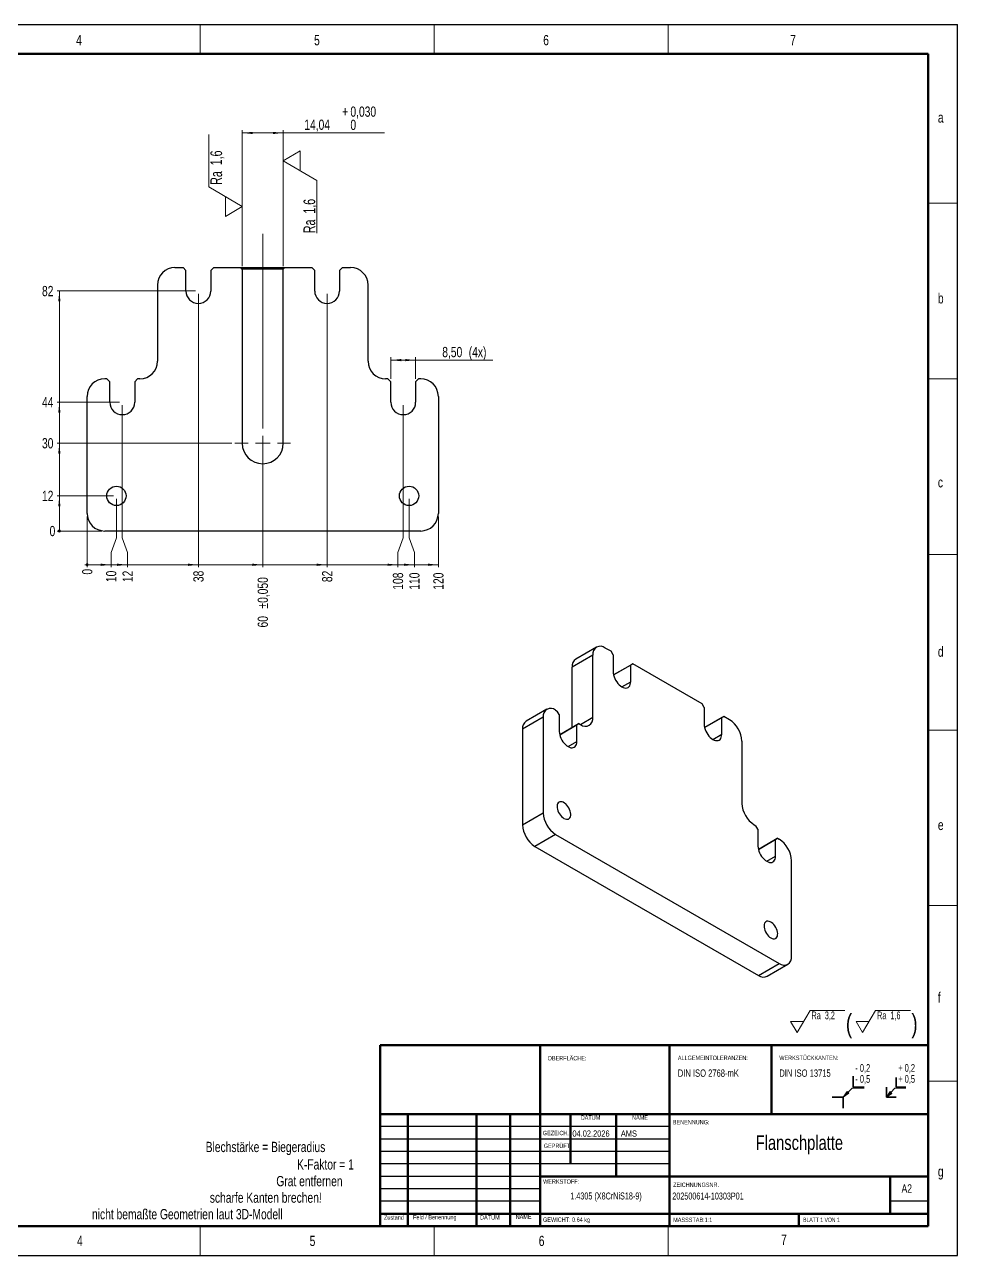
# Model space of a CAD drawing. Header units: millimetres. Extents: x 0 to 594, y 0 to 421.
# Drawn here: x 275.2 to 594, y 0 to 420.5 of the extents above; entities that cross this region are included whole.
import ezdxf

# ---------------------------------------------------------------- set-up
doc = ezdxf.new("R2010")
doc.units = ezdxf.units.MM
doc.header["$PDSIZE"] = -1
doc.styles.add('SLDTEXTSTYLE0', font='TXT', dxfattribs={"width": 0.605})
doc.styles.add('SLDTEXTSTYLE1', font='TXT', dxfattribs={"width": 0.678571})
doc.styles.add('SLDTEXTSTYLE2', font='TXT', dxfattribs={"width": 0.75})
doc.styles.add('SLDTEXTSTYLE3', font='TXT', dxfattribs={"width": 0.692308})
doc.dimstyles.new('SLDDIMSTYLE0', dxfattribs={"dimtxt": 3.5, "dimasz": 0.254, "dimexe": 0, "dimexo": 0.0625, "dimgap": 0.875, "dimtad": 0, "dimtih": 1, "dimtoh": 1, "dimdec": 0, "dimrnd": 1e-09, "dimdsep": 46, "dimtxsty": 'SLDTEXTSTYLE2', "dimblk1": 'ORIGIN', "dimblk2": 'ORIGIN', "dimsah": 1, "dimcen": 0.09, "dimadec": 0, "dimazin": 2, "dimtfac": 1, "dimtdec": 3, "dimtofl": 0, "dimtmove": 0, "dimatfit": 3, "dimldrblk": 'ORIGIN', "dimfxl": 1, "dimfrac": 2, "dimtolj": 1, "dimtzin": 12, "dimarcsym": 0})
doc.dimstyles.new('SLDDIMSTYLE1', dxfattribs={"dimtxt": 3.5, "dimasz": 3.556, "dimexe": 0, "dimexo": 0.0625, "dimgap": 0.875, "dimtad": 0, "dimtih": 1, "dimtoh": 1, "dimrnd": 1e-09, "dimzin": 12, "dimdsep": 46, "dimtxsty": 'SLDTEXTSTYLE2', "dimsah": 1, "dimcen": 0.09, "dimadec": 0, "dimazin": 3, "dimtfac": 1, "dimtdec": 3, "dimtofl": 0, "dimtmove": 0, "dimatfit": 3, "dimfxl": 1, "dimfrac": 2, "dimtolj": 1, "dimtzin": 12, "dimarcsym": 0})
doc.dimstyles.new('SLDDIMSTYLE3', dxfattribs={"dimtxt": 3.5, "dimasz": 3.556, "dimexe": 0, "dimexo": 0.0625, "dimgap": 0.875, "dimtad": 1, "dimrnd": 1e-09, "dimzin": 12, "dimdsep": 46, "dimtxsty": 'SLDTEXTSTYLE2', "dimsah": 1, "dimcen": 0.09, "dimadec": 0, "dimazin": 3, "dimtfac": 1, "dimtdec": 3, "dimtofl": 0, "dimtmove": 0, "dimatfit": 3, "dimfxl": 1, "dimfrac": 2, "dimtolj": 1, "dimtzin": 12, "dimarcsym": 0})
doc.dimstyles.new('SLDDIMSTYLE4', dxfattribs={"dimtxt": 3.5, "dimasz": 3.556, "dimexe": 0, "dimexo": 0.0625, "dimgap": 0.875, "dimtad": 0, "dimtih": 1, "dimtoh": 1, "dimrnd": 1e-09, "dimzin": 12, "dimdsep": 46, "dimtxsty": 'SLDTEXTSTYLE2', "dimsah": 1, "dimcen": 0.09, "dimadec": 0, "dimazin": 3, "dimtol": 1, "dimtp": 0.05, "dimtm": 0.05, "dimtfac": 1, "dimtdec": 3, "dimtofl": 0, "dimtmove": 0, "dimatfit": 3, "dimfxl": 1, "dimfrac": 2, "dimtolj": 1, "dimarcsym": 0})
doc.dimstyles.new('SLDDIMSTYLE5', dxfattribs={"dimtxt": 3.5, "dimasz": 3.556, "dimexe": 0, "dimexo": 0.0625, "dimgap": 0.875, "dimtad": 1, "dimrnd": 1e-09, "dimzin": 12, "dimdsep": 46, "dimtxsty": 'SLDTEXTSTYLE2', "dimsah": 1, "dimcen": 0.09, "dimadec": 0, "dimazin": 3, "dimtol": 1, "dimtp": 0.03, "dimtfac": 1, "dimtdec": 3, "dimtofl": 0, "dimtmove": 0, "dimatfit": 3, "dimfxl": 1, "dimfrac": 2, "dimtolj": 1, "dimarcsym": 0})

# ---------------------------------------------------------------- blocks, each defined once
blk = doc.blocks.new('SW_NOTE_0')
at = {"color": 0, "linetype": 'Continuous', "lineweight": 0, "insert": (0, 4.51), "char_height": 3.5, "attachment_point": 1, "style": 'SLDTEXTSTYLE0'}
blk.add_mtext('+ 0,5', dxfattribs=at)
blk = doc.blocks.new('SW_NOTE_0_1')
at = {"color": 0, "linetype": 'Continuous', "lineweight": 0, "insert": (0, 4.51), "char_height": 3.5, "attachment_point": 1, "style": 'SLDTEXTSTYLE0'}
blk.add_mtext('+ 0,2', dxfattribs=at)
blk = doc.blocks.new('SW_NOTE_0_2')
at = {"color": 0, "linetype": 'Continuous', "lineweight": 0, "insert": (0, 4.51), "char_height": 3.5, "attachment_point": 1, "style": 'SLDTEXTSTYLE0'}
blk.add_mtext('- 0,2', dxfattribs=at)
blk = doc.blocks.new('SW_NOTE_0_3')
at = {"color": 0, "linetype": 'Continuous', "lineweight": 0, "insert": (0, 4.51), "char_height": 3.5, "attachment_point": 1, "style": 'SLDTEXTSTYLE0'}
blk.add_mtext('- 0,5', dxfattribs=at)
blk = doc.blocks.new('Block3')
at = {"linetype": 'Continuous'}
for points in [[(735.45, 277.8), (737.92, 279.57), (737.22, 280.27)], [(755.16, 277.71), (757.62, 279.47), (756.78, 280.26)]]:
    blk.add_hatch(color=7, dxfattribs=at).paths.add_polyline_path(points, flags=0)
at = {"color": 7, "linetype": 'Continuous', "lineweight": 35}
for p, q in [((739.95, 287.3), (739.95, 282.3)), ((759.52, 286.66), (759.52, 282.3)), ((739.95, 282.3), (744.95, 282.3)), ((755.16, 277.71), (755.16, 282.3)), ((759.52, 282.3), (763.89, 282.3)), ((730.45, 277.8), (735.45, 277.8)), ((735.45, 277.8), (735.45, 272.8)), ((759.52, 277.71), (755.16, 277.71))]:
    blk.add_line(p, q, dxfattribs=at)
at = {"color": 7, "linetype": 'Continuous', "lineweight": 18}
for p, q in [((735.45, 277.8), (739.45, 281.8)), ((739.45, 281.8), (744.95, 281.8)), ((755.16, 277.71), (759.02, 281.8)), ((759.02, 281.8), (763.89, 281.8)), ((735.45, 277.8), (737.22, 280.27)), ((735.45, 277.8), (737.92, 279.57)), ((737.22, 280.27), (737.92, 279.57)), ((755.16, 277.71), (756.78, 280.26)), ((755.16, 277.71), (757.62, 279.47)), ((756.78, 280.26), (757.62, 279.47))]:
    blk.add_line(p, q, dxfattribs=at)
at = {"color": 7, "linetype": 'Continuous', "lineweight": 0}
for p in [(737.57, 279.92), (757.2, 279.87)]:
    blk.add_point(p, dxfattribs=at)
for name, p in [('SW_NOTE_0_2', (740.95, 288.28)), ('SW_NOTE_0_1', (760.52, 288.3)), ('SW_NOTE_0_3', (740.95, 283.28)), ('SW_NOTE_0', (760.52, 283.3))]:
    blk.add_blockref(name, p, dxfattribs=at)
blk = doc.blocks.new('SW_NOTE_0_4')
at = {"color": 0, "linetype": 'Continuous', "lineweight": 0}
for p, q in [((-4.95, -3.78), (-0.49, 3.78)), ((-0.49, 3.78), (11.38, 3.78)), ((17.46, -3.78), (21.92, 3.78)), ((21.92, 3.78), (33.79, 3.78)), ((-4.95, -3.78), (-7.18, 0)), ((-2.72, 0), (-7.18, 0)), ((17.46, -3.78), (15.23, 0)), ((19.69, 0), (15.23, 0))]:
    blk.add_line(p, q, dxfattribs=at)
at = {"color": 0, "linetype": 'Continuous', "lineweight": 0, "attachment_point": 1}
for s, insert, char_height, style in [('Ra  3,2', (0, 3.41), 2.646, 'SLDTEXTSTYLE1'), ('(', (11.75, 2.54), 6.35, 'SLDTEXTSTYLE2'), ('Ra  1,6', (22.41, 3.41), 2.646, 'SLDTEXTSTYLE1'), (')', (34.15, 2.54), 6.35, 'SLDTEXTSTYLE2')]:
    blk.add_mtext(s, dxfattribs=dict(at, insert=insert, char_height=char_height, style=style))
blk = doc.blocks.new('SW_NOTE_0_5')
at = {"color": 0, "linetype": 'Continuous', "lineweight": 0, "attachment_point": 1, "style": 'SLDTEXTSTYLE2'}
for s, insert, char_height in [('ALLGEMEINTOLERANZEN:', (0, 1.93), 1.5), ('DIN ISO 2768-mK', (0, -2.78), 2.5)]:
    blk.add_mtext(s, dxfattribs=dict(at, insert=insert, char_height=char_height))
blk = doc.blocks.new('SW_NOTE_0_6')
at = {"color": 0, "linetype": 'Continuous', "lineweight": 0, "attachment_point": 1, "style": 'SLDTEXTSTYLE2'}
for s, insert, char_height in [('WERKSTÜCKKANTEN:', (0, 1.93), 1.5), ('DIN ISO 13715', (0, -2.78), 2.5)]:
    blk.add_mtext(s, dxfattribs=dict(at, insert=insert, char_height=char_height))
blk = doc.blocks.new('_Origin')
at = {"color": 0, "linetype": 'ByBlock', "lineweight": -2}
blk.add_line((0, 0), (-1, 0), dxfattribs=at)
blk.add_circle((0, 0), 0.5, dxfattribs=at)
blk = doc.blocks.new('_D_10')
at = {"color": 7, "linetype": 'Continuous', "lineweight": 0}
blk.add_line((296.6, 252.49), (296.6, 235.19), dxfattribs=at)
at = {"color": 7, "linetype": 'Continuous', "lineweight": 18, "xscale": 0.762, "yscale": 0.762}
blk.add_blockref('_Origin', (296.6, 235.95), dxfattribs=at)
at = {"color": 7, "linetype": 'Continuous', "lineweight": 18, "insert": (294.87, 232.6), "char_height": 3.5, "attachment_point": 1, "rotation": 90, "style": 'SLDTEXTSTYLE2'}
blk.add_mtext('0', dxfattribs=at)
blk = doc.blocks.new('_D_11')
at = {"color": 7, "linetype": 'Continuous', "lineweight": 0}
for p, q in [((306.6, 245.19), (306.6, 258.49)), ((304.8, 240.19), (306.6, 245.19)), ((304.8, 240.19), (304.8, 235.19)), ((296.6, 235.95), (304.8, 235.95))]:
    blk.add_line(p, q, dxfattribs=at)
at = {"color": 7, "linetype": 'Continuous', "lineweight": 18}
blk.add_solid([(304.8, 235.95), (301.24, 236.33), (301.24, 235.57)], dxfattribs=at)
at = {"color": 7, "linetype": 'Continuous', "lineweight": 18, "insert": (303.06, 230.02), "char_height": 3.5, "attachment_point": 1, "rotation": 90, "style": 'SLDTEXTSTYLE2'}
blk.add_mtext('10', dxfattribs=at)
blk = doc.blocks.new('_D_12')
at = {"color": 7, "linetype": 'Continuous', "lineweight": 0}
for p, q in [((308.6, 245.19), (308.6, 290.49)), ((310.41, 240.19), (308.6, 245.19)), ((310.41, 240.19), (310.41, 235.19)), ((304.8, 235.95), (310.41, 235.95))]:
    blk.add_line(p, q, dxfattribs=at)
at = {"color": 7, "linetype": 'Continuous', "lineweight": 18}
blk.add_solid([(310.41, 235.95), (306.85, 236.33), (306.85, 235.57)], dxfattribs=at)
at = {"color": 7, "linetype": 'Continuous', "lineweight": 18, "insert": (308.68, 230.02), "char_height": 3.5, "attachment_point": 1, "rotation": 90, "style": 'SLDTEXTSTYLE2'}
blk.add_mtext('12', dxfattribs=at)
blk = doc.blocks.new('_D_13')
at = {"color": 7, "linetype": 'Continuous', "lineweight": 0}
for p, q in [((334.6, 328.49), (334.6, 235.19)), ((310.41, 235.95), (334.6, 235.95))]:
    blk.add_line(p, q, dxfattribs=at)
at = {"color": 7, "linetype": 'Continuous', "lineweight": 18}
blk.add_solid([(334.6, 235.95), (331.05, 236.33), (331.05, 235.57)], dxfattribs=at)
at = {"color": 7, "linetype": 'Continuous', "lineweight": 18, "insert": (332.87, 230.02), "char_height": 3.5, "attachment_point": 1, "rotation": 90, "style": 'SLDTEXTSTYLE2'}
blk.add_mtext('38', dxfattribs=at)
blk = doc.blocks.new('_D_14')
at = {"color": 7, "linetype": 'Continuous', "lineweight": 0}
for p, q in [((356.6, 276.49), (356.6, 235.19)), ((334.6, 235.95), (356.6, 235.95))]:
    blk.add_line(p, q, dxfattribs=at)
at = {"color": 7, "linetype": 'Continuous', "lineweight": 18}
blk.add_solid([(356.6, 235.95), (353.05, 236.33), (353.05, 235.57)], dxfattribs=at)
at = {"color": 7, "linetype": 'Continuous', "lineweight": 18, "char_height": 3.5, "attachment_point": 1, "rotation": 90, "style": 'SLDTEXTSTYLE2'}
for s, insert in [('±0,050', (354.87, 221.01)), ('60', (354.87, 214.53))]:
    blk.add_mtext(s, dxfattribs=dict(at, insert=insert))
blk = doc.blocks.new('_D_15')
at = {"color": 7, "linetype": 'Continuous', "lineweight": 0}
for p, q in [((378.6, 328.49), (378.6, 235.19)), ((356.6, 235.95), (378.6, 235.95))]:
    blk.add_line(p, q, dxfattribs=at)
at = {"color": 7, "linetype": 'Continuous', "lineweight": 18}
blk.add_solid([(378.6, 235.95), (375.05, 236.33), (375.05, 235.57)], dxfattribs=at)
at = {"color": 7, "linetype": 'Continuous', "lineweight": 18, "insert": (376.87, 230.02), "char_height": 3.5, "attachment_point": 1, "rotation": 90, "style": 'SLDTEXTSTYLE2'}
blk.add_mtext('82', dxfattribs=at)
blk = doc.blocks.new('_D_16')
at = {"color": 7, "linetype": 'Continuous', "lineweight": 0}
for p, q in [((404.6, 245.19), (404.6, 290.49)), ((402.8, 240.19), (404.6, 245.19)), ((402.8, 240.19), (402.8, 235.19)), ((378.6, 235.95), (402.8, 235.95))]:
    blk.add_line(p, q, dxfattribs=at)
at = {"color": 7, "linetype": 'Continuous', "lineweight": 18}
blk.add_solid([(402.8, 235.95), (399.24, 236.33), (399.24, 235.57)], dxfattribs=at)
at = {"color": 7, "linetype": 'Continuous', "lineweight": 18, "insert": (401.06, 227.43), "char_height": 3.5, "attachment_point": 1, "rotation": 90, "style": 'SLDTEXTSTYLE2'}
blk.add_mtext('108', dxfattribs=at)
blk = doc.blocks.new('_D_17')
at = {"color": 7, "linetype": 'Continuous', "lineweight": 0}
for p, q in [((406.6, 245.19), (406.6, 258.49)), ((408.41, 240.19), (406.6, 245.19)), ((408.41, 240.19), (408.41, 235.19)), ((402.8, 235.95), (408.41, 235.95))]:
    blk.add_line(p, q, dxfattribs=at)
at = {"color": 7, "linetype": 'Continuous', "lineweight": 18}
blk.add_solid([(408.41, 235.95), (404.85, 236.33), (404.85, 235.57)], dxfattribs=at)
at = {"color": 7, "linetype": 'Continuous', "lineweight": 18, "insert": (406.68, 227.43), "char_height": 3.5, "attachment_point": 1, "rotation": 90, "style": 'SLDTEXTSTYLE2'}
blk.add_mtext('110', dxfattribs=at)
blk = doc.blocks.new('_D_18')
at = {"color": 7, "linetype": 'Continuous', "lineweight": 0}
for p, q in [((416.6, 252.49), (416.6, 235.19)), ((408.41, 235.95), (416.6, 235.95))]:
    blk.add_line(p, q, dxfattribs=at)
at = {"color": 7, "linetype": 'Continuous', "lineweight": 18}
blk.add_solid([(416.6, 235.95), (413.05, 236.33), (413.05, 235.57)], dxfattribs=at)
at = {"color": 7, "linetype": 'Continuous', "lineweight": 18, "insert": (414.87, 227.43), "char_height": 3.5, "attachment_point": 1, "rotation": 90, "style": 'SLDTEXTSTYLE2'}
blk.add_mtext('120', dxfattribs=at)
blk = doc.blocks.new('_D_19')
at = {"color": 7, "linetype": 'Continuous', "lineweight": 0}
blk.add_line((301.6, 247.49), (286.34, 247.49), dxfattribs=at)
at = {"color": 7, "linetype": 'Continuous', "lineweight": 18, "xscale": 0.762, "yscale": 0.762}
blk.add_blockref('_Origin', (287.1, 247.49), dxfattribs=at)
at = {"color": 7, "linetype": 'Continuous', "lineweight": 18, "insert": (283.76, 249.22), "char_height": 3.5, "attachment_point": 1, "style": 'SLDTEXTSTYLE2'}
blk.add_mtext('0', dxfattribs=at)
blk = doc.blocks.new('_D_20')
at = {"color": 7, "linetype": 'Continuous', "lineweight": 0}
for p, q in [((305.6, 259.49), (286.34, 259.49)), ((287.1, 247.49), (287.1, 259.49))]:
    blk.add_line(p, q, dxfattribs=at)
at = {"color": 7, "linetype": 'Continuous', "lineweight": 18}
blk.add_solid([(287.1, 259.49), (286.72, 255.93), (287.48, 255.93)], dxfattribs=at)
at = {"color": 7, "linetype": 'Continuous', "lineweight": 18, "insert": (281.17, 261.22), "char_height": 3.5, "attachment_point": 1, "style": 'SLDTEXTSTYLE2'}
blk.add_mtext('12', dxfattribs=at)
blk = doc.blocks.new('_D_21')
at = {"color": 7, "linetype": 'Continuous', "lineweight": 0}
for p, q in [((346.08, 277.49), (286.34, 277.49)), ((287.1, 259.49), (287.1, 277.49))]:
    blk.add_line(p, q, dxfattribs=at)
at = {"color": 7, "linetype": 'Continuous', "lineweight": 18}
blk.add_solid([(287.1, 277.49), (286.72, 273.93), (287.48, 273.93)], dxfattribs=at)
at = {"color": 7, "linetype": 'Continuous', "lineweight": 18, "insert": (281.17, 279.22), "char_height": 3.5, "attachment_point": 1, "style": 'SLDTEXTSTYLE2'}
blk.add_mtext('30', dxfattribs=at)
blk = doc.blocks.new('_D_22')
at = {"color": 7, "linetype": 'Continuous', "lineweight": 0}
for p, q in [((307.6, 291.49), (286.34, 291.49)), ((287.1, 277.49), (287.1, 291.49))]:
    blk.add_line(p, q, dxfattribs=at)
at = {"color": 7, "linetype": 'Continuous', "lineweight": 18}
blk.add_solid([(287.1, 291.49), (286.72, 287.93), (287.48, 287.93)], dxfattribs=at)
at = {"color": 7, "linetype": 'Continuous', "lineweight": 18, "insert": (281.17, 293.22), "char_height": 3.5, "attachment_point": 1, "style": 'SLDTEXTSTYLE2'}
blk.add_mtext('44', dxfattribs=at)
blk = doc.blocks.new('_D_23')
at = {"color": 7, "linetype": 'Continuous', "lineweight": 0}
for p, q in [((333.6, 329.49), (286.34, 329.49)), ((287.1, 291.49), (287.1, 329.49))]:
    blk.add_line(p, q, dxfattribs=at)
at = {"color": 7, "linetype": 'Continuous', "lineweight": 18}
blk.add_solid([(287.1, 329.49), (286.72, 325.93), (287.48, 325.93)], dxfattribs=at)
at = {"color": 7, "linetype": 'Continuous', "lineweight": 18, "insert": (281.17, 331.22), "char_height": 3.5, "attachment_point": 1, "style": 'SLDTEXTSTYLE2'}
blk.add_mtext('82', dxfattribs=at)
blk = doc.blocks.new('_D_24')
at = {"color": 7, "linetype": 'Continuous', "lineweight": 0}
for p, q in [((349.58, 337.99), (349.58, 384.49)), ((349.58, 383.49), (363.62, 383.49)), ((363.62, 337.99), (363.62, 384.49)), ((363.62, 383.49), (398.19, 383.49))]:
    blk.add_line(p, q, dxfattribs=at)
at = {"color": 7, "linetype": 'Continuous', "lineweight": 18}
for points in [[(349.58, 383.49), (353.14, 383.11), (353.14, 383.87)], [(363.62, 383.49), (360.07, 383.87), (360.07, 383.11)]]:
    blk.add_solid(points, dxfattribs=at)
at = {"color": 7, "linetype": 'Continuous', "lineweight": 18, "char_height": 3.5, "attachment_point": 1, "style": 'SLDTEXTSTYLE2'}
for s, insert in [('+', (383.73, 392.52)), ('0,030', (386.56, 392.52)), ('14,04', (370.8, 388.05)), ('0', (386.56, 388))]:
    blk.add_mtext(s, dxfattribs=dict(at, insert=insert))
blk = doc.blocks.new('_D_25')
at = {"color": 7, "linetype": 'Continuous', "lineweight": 0}
for p, q in [((400.35, 299.49), (400.35, 306.87)), ((400.35, 305.87), (408.85, 305.87)), ((408.85, 299.49), (408.85, 306.87)), ((408.85, 305.87), (435.26, 305.87))]:
    blk.add_line(p, q, dxfattribs=at)
at = {"color": 7, "linetype": 'Continuous', "lineweight": 18}
for points in [[(400.35, 305.87), (403.91, 305.49), (403.91, 306.25)], [(408.85, 305.87), (405.3, 306.25), (405.3, 305.49)]]:
    blk.add_solid(points, dxfattribs=at)
at = {"color": 7, "linetype": 'Continuous', "lineweight": 18, "char_height": 3.5, "attachment_point": 1, "style": 'SLDTEXTSTYLE2'}
for s, insert in [('8,50', (417.94, 310.38)), ('(4x)', (426.99, 310.38))]:
    blk.add_mtext(s, dxfattribs=dict(at, insert=insert))
blk = doc.blocks.new('SW_CENTERMARKSYMBOL_2')
at = {"color": 0, "linetype": 'Continuous', "lineweight": 18}
for p, q in [((0, 5), (0, 71.48)), ((-5, 0), (-9.52, 0)), ((0, 0), (-2.5, 0)), ((0, 0), (0, 2.5)), ((0, 0), (0, -2.5)), ((0, 0), (2.5, 0)), ((5, 0), (9.52, 0)), ((0, -5), (0, -9.52))]:
    blk.add_line(p, q, dxfattribs=at)
blk = doc.blocks.new('SW_SFSYMBOL_0')
at = {"color": 0, "linetype": 'Continuous', "lineweight": 0}
for p, q in [((-5.71, -0.74), (-5.71, 17.22)), ((5.71, -7.48), (-5.71, -0.74)), ((0, -4.11), (0, -10.85)), ((5.71, -7.48), (0, -10.85))]:
    blk.add_line(p, q, dxfattribs=at)
at = {"color": 0, "linetype": 'Continuous', "lineweight": 0, "insert": (-5.16, 0), "char_height": 4, "attachment_point": 1, "rotation": 90, "style": 'SLDTEXTSTYLE1'}
blk.add_mtext('Ra  1,6', dxfattribs=at)
blk = doc.blocks.new('SW_SFSYMBOL_1')
at = {"color": 0, "linetype": 'Continuous', "lineweight": 0}
for p, q in [((-12.06, 24.7), (-6.35, 28.07)), ((-6.35, 21.33), (-6.35, 28.07)), ((-12.06, 24.7), (-0.63, 17.96)), ((-0.63, 17.96), (-0.63, 0))]:
    blk.add_line(p, q, dxfattribs=at)
at = {"color": 0, "linetype": 'Continuous', "lineweight": 0, "insert": (-5.16, 0), "char_height": 4, "attachment_point": 1, "rotation": 90, "style": 'SLDTEXTSTYLE1'}
blk.add_mtext('Ra  1,6', dxfattribs=at)

msp = doc.modelspace()

# ---------------------------------------------------------------- linework, layer by layer
at = {"color": 7, "linetype": 'Continuous', "lineweight": 25}
for p, q in [((0, 420.5), (593.962, 420.5)), ((593.962, 0), (593.962, 420.5)), ((326.603, 337.487), (329.353, 337.487)), ((330.353, 336.487), (329.353, 337.487)), ((330.353, 329.487), (330.353, 336.487)), ((339.853, 337.487), (338.853, 336.487)), ((338.853, 336.487), (338.853, 329.487)), ((339.853, 337.487), (349.083, 337.487)), ((349.583, 336.987), (349.083, 337.487)), ((349.083, 337.487), (364.123, 337.487)), ((349.583, 336.987), (349.583, 277.487)), ((363.623, 336.987), (349.583, 336.987)), ((364.123, 337.487), (363.623, 336.987)), ((363.623, 277.487), (363.623, 336.987)), ((364.123, 337.487), (373.353, 337.487)), ((374.353, 336.487), (373.353, 337.487)), ((374.353, 329.487), (374.353, 336.487)), ((383.853, 337.487), (382.853, 336.487)), ((382.853, 336.487), (382.853, 329.487)), ((383.853, 337.487), (386.603, 337.487)), ((320.603, 331.487), (320.603, 305.487)), ((392.603, 305.487), (392.603, 331.487)), ((303.353, 299.487), (302.603, 299.487)), ((304.353, 298.487), (303.353, 299.487)), ((313.853, 299.487), (312.853, 298.487)), ((314.603, 299.487), (313.853, 299.487)), ((399.353, 299.487), (398.603, 299.487)), ((400.353, 298.487), (399.353, 299.487)), ((409.853, 299.487), (408.853, 298.487)), ((410.603, 299.487), (409.853, 299.487)), ((304.353, 291.487), (304.353, 298.487)), ((312.853, 298.487), (312.853, 291.487)), ((400.353, 291.487), (400.353, 298.487)), ((408.853, 298.487), (408.853, 291.487)), ((296.603, 253.487), (296.603, 293.487)), ((416.603, 293.487), (416.603, 253.487)), ((410.603, 247.487), (302.603, 247.487)), ((470.661, 207.812), (463.59, 203.73)), ((475.605, 206.392), (473.661, 207.515)), ((476.312, 205.167), (475.605, 206.392)), ((469.418, 205.065), (462.347, 200.983)), ((469.418, 183.835), (469.418, 205.065)), ((476.312, 205.167), (476.312, 199.452)), ((476.455, 198.311), (483.03, 202.106)), ((483.03, 202.106), (482.323, 201.698)), ((506.718, 188.431), (483.03, 202.106)), ((462.347, 180.364), (462.347, 200.983)), ((482.323, 201.698), (476.455, 198.311)), ((482.323, 195.982), (482.323, 201.698)), ((453.69, 186.58), (446.619, 182.498)), ((456.69, 186.283), (457.22, 185.977)), ((457.928, 184.752), (457.22, 185.977)), ((507.425, 187.206), (506.718, 188.431)), ((507.425, 187.206), (507.425, 181.491)), ((452.447, 183.833), (445.376, 179.751)), ((452.447, 183.833), (452.447, 151.171)), ((457.928, 184.752), (457.928, 179.036)), ((458.071, 177.895), (464.645, 181.691)), ((463.938, 181.282), (458.071, 177.895)), ((464.645, 181.691), (463.938, 181.282)), ((463.938, 175.567), (463.938, 181.282)), ((464.645, 181.691), (465.175, 181.385)), ((507.568, 180.35), (514.143, 184.145)), ((513.435, 183.737), (507.568, 180.35)), ((514.143, 184.145), (513.435, 183.737)), ((513.435, 178.021), (513.435, 183.737)), ((516.087, 183.022), (514.143, 184.145)), ((445.376, 179.751), (445.376, 147.089)), ((520.33, 175.674), (520.33, 154.444)), ((445.376, 147.089), (452.447, 151.171)), ((456.69, 143.823), (449.619, 139.741)), ((456.69, 143.823), (533.058, 99.737)), ((524.572, 147.095), (525.103, 146.789)), ((525.81, 145.564), (525.103, 146.789)), ((525.81, 145.564), (525.81, 139.849)), ((449.619, 139.741), (525.987, 95.655)), ((525.953, 138.708), (532.527, 142.503)), ((531.82, 142.095), (525.953, 138.708)), ((532.527, 142.503), (531.82, 142.095)), ((531.82, 136.379), (531.82, 142.095)), ((532.527, 142.503), (533.058, 142.197)), ((537.3, 102.187), (537.3, 134.848)), ((525.987, 95.655), (533.058, 99.737)), ((528.986, 95.358), (536.057, 99.44)), ((495.562, 44), (396.762, 44)), ((495.562, 39.75), (396.762, 39.75)), ((495.562, 35.5), (396.762, 35.5)), ((495.562, 31.25), (396.762, 31.25)), ((451.362, 27), (396.762, 27)), ((451.362, 22.75), (396.762, 22.75)), ((451.362, 18.5), (396.762, 18.5)), ((583.962, 18.5), (570.962, 18.5)), ((0, 0), (593.962, 0))]:
    msp.add_line(p, q, dxfattribs=at)
at = {"color": 7, "linetype": 'Continuous', "lineweight": 18}
for p, q in [((335.182, 420.5), (335.182, 410.5)), ((415.144, 420.5), (415.144, 410.5)), ((495.106, 420.5), (495.106, 410.5)), ((583.962, 359.5), (593.962, 359.5)), ((583.962, 299.5), (593.962, 299.5)), ((583.962, 239.5), (593.962, 239.5)), ((583.962, 179.5), (593.962, 179.5)), ((583.962, 119.5), (593.962, 119.5)), ((583.962, 59.5), (593.962, 59.5)), ((335.182, 10), (335.182, 0)), ((415.144, 10), (415.144, 0)), ((495.106, 10), (495.106, 0))]:
    msp.add_line(p, q, dxfattribs=at)
at = {"color": 7, "linetype": 'Continuous', "lineweight": 50}
for p, q in [((25, 410.5), (583.962, 410.5)), ((583.962, 10), (583.962, 410.5)), ((396.762, 71.874), (583.962, 71.874)), ((396.762, 71.874), (396.762, 10)), ((451.362, 10), (451.362, 71.874)), ((495.562, 71.874), (495.562, 10)), ((530.393, 71.874), (530.393, 48.25)), ((583.962, 71.874), (583.962, 10)), ((583.962, 48.25), (396.762, 48.25)), ((406.164, 48.25), (406.164, 10)), ((429.655, 48.25), (429.655, 10)), ((441.161, 48.25), (441.161, 10)), ((461.762, 31.25), (461.762, 48.25)), ((477.362, 48.25), (477.362, 27)), ((451.362, 27), (583.962, 27)), ((570.962, 14.25), (570.962, 27)), ((396.762, 14.25), (583.962, 14.25)), ((539.762, 10), (539.762, 14.25)), ((25, 10), (583.962, 10))]:
    msp.add_line(p, q, dxfattribs=at)
at = {"color": 8, "linetype": 'Continuous', "lineweight": 25}
for p, q in [((479.317, 194.247), (482.323, 195.982)), ((465.175, 181.385), (469.418, 183.835)), ((510.43, 176.286), (513.435, 178.021)), ((460.932, 173.831), (463.938, 175.567)), ((528.814, 134.644), (531.82, 136.379))]:
    msp.add_line(p, q, dxfattribs=at)
at = {"color": 7, "linetype": 'Continuous', "lineweight": 25, "flags": 128}
for points in [[(476.312, 199.452), (476.349, 198.887), (476.459, 198.294), (476.64, 197.687), (476.886, 197.08), (477.193, 196.49), (477.551, 195.929), (477.953, 195.412), (478.389, 194.952), (478.847, 194.56), (479.318, 194.246), (479.788, 194.018), (480.246, 193.88), (480.682, 193.837), (481.084, 193.889), (481.443, 194.036), (481.749, 194.273), (481.995, 194.595), (482.176, 194.994), (482.286, 195.46), (482.323, 195.982)], [(507.425, 181.491), (507.462, 180.926), (507.572, 180.333), (507.753, 179.726), (507.999, 179.119), (508.305, 178.529), (508.664, 177.968), (509.066, 177.451), (509.502, 176.991), (509.96, 176.6), (510.43, 176.285), (510.9, 176.057), (511.359, 175.919), (511.795, 175.876), (512.197, 175.928), (512.555, 176.075), (512.861, 176.312), (513.108, 176.634), (513.288, 177.033), (513.398, 177.499), (513.435, 178.021)], [(457.928, 179.036), (457.965, 178.472), (458.075, 177.879), (458.255, 177.272), (458.501, 176.665), (458.808, 176.074), (459.166, 175.514), (459.568, 174.997), (460.004, 174.537), (460.463, 174.145), (460.933, 173.831), (461.403, 173.602), (461.861, 173.465), (462.297, 173.422), (462.699, 173.474), (463.058, 173.621), (463.364, 173.858), (463.61, 174.18), (463.791, 174.579), (463.901, 175.045), (463.938, 175.567)], [(459.519, 149.294), (459.935, 149.097), (460.338, 148.992), (460.715, 148.984), (461.054, 149.073), (461.343, 149.255), (461.573, 149.525), (461.738, 149.875), (461.831, 150.292), (461.85, 150.764), (461.793, 151.275), (461.664, 151.809), (461.466, 152.349), (461.205, 152.877), (460.89, 153.377), (460.531, 153.832), (460.139, 154.228), (459.728, 154.552), (459.309, 154.793), (458.898, 154.944), (458.506, 155.001), (458.147, 154.96), (457.832, 154.824), (457.571, 154.597), (457.373, 154.286), (457.244, 153.901), (457.187, 153.455), (457.206, 152.962), (457.299, 152.437), (457.464, 151.898), (457.694, 151.362), (457.983, 150.846), (458.322, 150.366), (458.699, 149.939), (459.102, 149.578), (459.519, 149.294)], [(525.81, 139.849), (525.847, 139.284), (525.957, 138.691), (526.137, 138.084), (526.384, 137.478), (526.69, 136.887), (527.049, 136.326), (527.451, 135.809), (527.886, 135.349), (528.345, 134.958), (528.815, 134.644), (529.285, 134.415), (529.744, 134.277), (530.179, 134.234), (530.581, 134.287), (530.94, 134.433), (531.246, 134.671), (531.493, 134.993), (531.673, 135.391), (531.783, 135.857), (531.82, 136.379)], [(530.229, 108.474), (530.646, 108.276), (531.049, 108.172), (531.426, 108.164), (531.764, 108.253), (532.054, 108.435), (532.284, 108.705), (532.448, 109.054), (532.542, 109.472), (532.56, 109.943), (532.504, 110.454), (532.375, 110.988), (532.177, 111.528), (531.916, 112.057), (531.601, 112.556), (531.242, 113.011), (530.85, 113.407), (530.438, 113.731), (530.02, 113.973), (529.608, 114.124), (529.217, 114.18), (528.858, 114.14), (528.543, 114.004), (528.282, 113.777), (528.084, 113.466), (527.954, 113.081), (527.898, 112.635), (527.917, 112.141), (528.01, 111.617), (528.174, 111.077), (528.405, 110.541), (528.694, 110.025), (529.032, 109.546), (529.409, 109.119), (529.813, 108.757), (530.229, 108.474)]]:
    msp.add_lwpolyline(points, dxfattribs=at)
at = {"color": 7, "linetype": 'Continuous', "lineweight": 25}
for centre in [(306.603, 259.487), (406.603, 259.487)]:
    msp.add_circle(centre, 3.3, dxfattribs=at)
for centre, radius, start, end in [((326.603, 331.487), 6, 90, 180), ((386.603, 331.487), 6, 0, 90), ((334.603, 329.487), 4.25, 180, 0), ((378.603, 329.487), 4.25, 180, 0), ((314.603, 305.487), 6, 270, 0), ((398.603, 305.487), 6, 180, 270), ((302.603, 293.487), 6, 90, 180), ((410.603, 293.487), 6, 0, 90), ((308.603, 291.487), 4.25, 180, 0), ((404.603, 291.487), 4.25, 180, 0), ((356.603, 277.487), 7.02, 180, 0), ((302.603, 253.487), 6, 180, 270), ((410.603, 253.487), 6, 270, 0), ((472.004, 205.484), 2.62, 50.79671, 189.21404), ((465.191, 201.351), 2.867, 123.93673, 187.37545), ((455.034, 184.253), 2.62, 50.79671, 189.21404), ((448.22, 180.119), 2.867, 123.93673, 187.37545), ((466.832, 183.415), 2.62, 230.79671, 9.21404), ((511.118, 175.255), 9.221, 2.60548, 57.39452), ((529.541, 154.863), 9.221, 182.60548, 237.39452), ((461.659, 151.59), 9.221, 182.60548, 237.39452), ((454.588, 147.508), 9.221, 182.60548, 237.39452), ((528.089, 134.429), 9.221, 2.60548, 57.39452), ((534.714, 101.767), 2.62, 230.79671, 9.21404), ((527.746, 98.124), 3.032, 234.53278, 294.15676)]:
    msp.add_arc(centre, radius, start, end, dxfattribs=at)

# ---------------------------------------------------------------- block references
at = {"color": 7, "linetype": 'Continuous', "lineweight": 0}
for name, p in [('SW_SFSYMBOL_0', (343.869, 365.786)), ('SW_SFSYMBOL_1', (375.686, 349.256)), ('SW_CENTERMARKSYMBOL_2', (356.603, 277.487)), ('SW_NOTE_0_4', (544.114, 79.917)), ('SW_NOTE_0_5', (498.436, 66.301)), ('SW_NOTE_0_6', (533.117, 66.301))]:
    msp.add_blockref(name, p, dxfattribs=at)
at = {"color": 7, "linetype": 'Continuous', "xscale": 0.75, "yscale": 0.75, "zscale": 0.75}
msp.add_blockref('Block3', (3.377, -154.246), dxfattribs=at)

# ---------------------------------------------------------------- texts
at = {"color": 7, "linetype": 'Continuous', "lineweight": 0}
for s, insert, char_height, attachment_point, style in [('4', (292.832, 416.945), 3.5, 1, 'SLDTEXTSTYLE2'), ('5', (374.142, 416.945), 3.5, 1, 'SLDTEXTSTYLE2'), ('6', (452.439, 416.945), 3.5, 1, 'SLDTEXTSTYLE2'), ('7', (536.826, 416.945), 3.5, 1, 'SLDTEXTSTYLE2'), ('a', (587.302, 390.526), 3.5, 1, 'SLDTEXTSTYLE2'), ('b', (587.302, 328.74), 3.5, 1, 'SLDTEXTSTYLE2'), ('c', (587.302, 265.882), 3.5, 1, 'SLDTEXTSTYLE2'), ('d', (587.302, 208.025), 3.5, 1, 'SLDTEXTSTYLE2'), ('e', (587.302, 148.816), 3.5, 1, 'SLDTEXTSTYLE2'), ('f', (587.302, 89.898), 3.5, 1, 'SLDTEXTSTYLE2'), ('OBERFLÄCHE:', (453.938, 68.128), 1.5, 1, 'SLDTEXTSTYLE2'), ('DATUM', (465.263, 47.836), 1.5, 1, 'SLDTEXTSTYLE2'), ('NAME', (482.812, 47.836), 1.5, 1, 'SLDTEXTSTYLE2'), ('BENENNUNG:', (496.718, 46.278), 1.5, 1, 'SLDTEXTSTYLE2'), ('GEZEICH.', (452.303, 42.561), 1.5, 1, 'SLDTEXTSTYLE2'), ('04.02.2026', (462.413, 42.683), 2.1167, 1, 'SLDTEXTSTYLE2'), ('AMS', (478.971, 42.683), 2.1167, 1, 'SLDTEXTSTYLE2'), ('Blechstärke = Biegeradius', (337.102, 38.798), 3.5, 1, 'SLDTEXTSTYLE2'), ('GEPRÜFT', (452.627, 38.176), 1.5, 1, 'SLDTEXTSTYLE2'), ('Flanschplatte', (539.971, 41.02), 5, 2, 'SLDTEXTSTYLE2'), ('K-Faktor = 1', (368.32, 32.829), 3.5, 1, 'SLDTEXTSTYLE2'), ('g', (587.302, 30.458), 3.5, 1, 'SLDTEXTSTYLE2'), ('Grat entfernen', (361.233, 27.132), 3.5, 1, 'SLDTEXTSTYLE2'), ('WERKSTOFF:', (452.408, 25.986), 1.5, 1, 'SLDTEXTSTYLE2'), ('scharfe Kanten brechen!', (338.512, 21.483), 3.5, 1, 'SLDTEXTSTYLE2'), ('1.4305 (X8CrNiS18-9)', (473.897, 21.486), 2.38125, 2, 'SLDTEXTSTYLE2'), ('202500614-10303P01', (496.542, 21.464), 2.38125, 1, 'SLDTEXTSTYLE2'), ('ZEICHNUNGSNR.', (496.836, 24.869), 1.5, 1, 'SLDTEXTSTYLE2'), ('A2', (574.883, 24.301), 2.9104, 1, 'SLDTEXTSTYLE2'), ('nicht bemaßte Geometrien laut 3D-Modell', (298.257, 15.835), 3.5, 1, 'SLDTEXTSTYLE2'), ('Zustand', (398.022, 13.698), 1.5, 1, 'SLDTEXTSTYLE2'), ('Feld / Benennung', (407.959, 13.789), 1.5, 1, 'SLDTEXTSTYLE2'), ('DATUM', (430.872, 13.752), 1.5, 1, 'SLDTEXTSTYLE2'), ('NAME', (443.022, 13.939), 1.5, 1, 'SLDTEXTSTYLE2'), ('GEWICHT: 0.64 kg', (452.38, 12.949), 1.4986, 1, 'SLDTEXTSTYLE2'), ('MASSSTAB:1:1', (496.836, 12.9), 1.5, 1, 'SLDTEXTSTYLE2'), ('BLATT 1 VON 1', (541.24, 12.9), 1.5, 1, 'SLDTEXTSTYLE3'), ('4', (293.138, 6.698), 3.5, 1, 'SLDTEXTSTYLE2'), ('5', (372.623, 6.698), 3.5, 1, 'SLDTEXTSTYLE2'), ('6', (450.916, 6.698), 3.5, 1, 'SLDTEXTSTYLE2'), ('7', (533.716, 7.083), 3.5, 1, 'SLDTEXTSTYLE2')]:
    msp.add_mtext(s, dxfattribs=dict(at, insert=insert, char_height=char_height, attachment_point=attachment_point, style=style))

# ---------------------------------------------------------------- dimensions: what is measured, and where the dimension line sits
at = {"color": 7, "linetype": 'Continuous', "lineweight": 18}
dim = msp.add_linear_dim(base=(363.623, 383.487), p1=(349.583, 336.987), p2=(363.623, 336.987), dimstyle='SLDDIMSTYLE5', dxfattribs=at)
dim.commit()
dim.dimension.update_dxf_attribs({"geometry": '_D_24', "text_midpoint": (384.494, 383.487), "dimtype": 160})
for feature_location, offset, dtype, origin, dimstyle, picture, middle in [((334.603, 329.487), (-48.261, 0), 0, (302.603, 247.487), 'SLDDIMSTYLE1', '_D_23', (283.756, 329.487)), ((334.603, 329.487), (0, -94.297), 1, (296.603, 253.487), 'SLDDIMSTYLE1', '_D_13', (334.603, 232.604)), ((378.603, 329.487), (0, -94.297), 1, (296.603, 253.487), 'SLDDIMSTYLE1', '_D_15', (378.603, 232.604)), ((308.603, 291.487), (-22.261, 0), 0, (302.603, 247.487), 'SLDDIMSTYLE1', '_D_22', (283.756, 291.487)), ((308.603, 291.487), (1.806, -56.297), 1, (296.603, 253.487), 'SLDDIMSTYLE1', '_D_12', (310.409, 232.604)), ((404.603, 291.487), (-1.806, -56.297), 1, (296.603, 253.487), 'SLDDIMSTYLE1', '_D_16', (402.797, 231.311)), ((347.083, 277.487), (-60.741, 0), 0, (302.603, 247.487), 'SLDDIMSTYLE1', '_D_21', (283.756, 277.487)), ((356.603, 277.487), (0, -42.297), 1, (296.603, 253.487), 'SLDDIMSTYLE4', '_D_14', (356.603, 224.858)), ((306.603, 259.487), (-20.261, 0), 0, (302.603, 247.487), 'SLDDIMSTYLE1', '_D_20', (283.756, 259.487)), ((306.603, 259.487), (-1.806, -24.297), 1, (296.603, 253.487), 'SLDDIMSTYLE1', '_D_11', (304.797, 232.604)), ((406.603, 259.487), (1.806, -24.297), 1, (296.603, 253.487), 'SLDDIMSTYLE1', '_D_17', (408.409, 231.311)), ((296.603140698, 253.487499773), (0, -18.297086855), 1, (296.603140698, 253.487499773), 'SLDDIMSTYLE0', '_D_10', (296.603140698, 233.89735732)), ((416.603, 253.487), (0, -18.297), 1, (296.603, 253.487), 'SLDDIMSTYLE1', '_D_18', (416.603, 231.311)), ((302.603140698, 247.487499773), (-16.261481744, 0), 0, (302.603140698, 247.487499773), 'SLDDIMSTYLE0', '_D_19', (285.048603358, 247.487499773))]:
    dim = msp.add_ordinate_dim(feature_location=feature_location, offset=offset, dtype=dtype, origin=origin, dimstyle=dimstyle, dxfattribs=at)
    dim.commit()
    dim.dimension.update_dxf_attribs({"geometry": picture, "text_midpoint": middle})
dim = msp.add_linear_dim(base=(408.853, 305.866), p1=(400.353, 298.487), p2=(408.853, 298.487), text='<>(4x)', dimstyle='SLDDIMSTYLE3', dxfattribs=at)
dim.commit()
dim.dimension.update_dxf_attribs({"geometry": '_D_25', "text_midpoint": (426.603, 305.866), "dimtype": 160})

doc.saveas('drawing.dxf')
